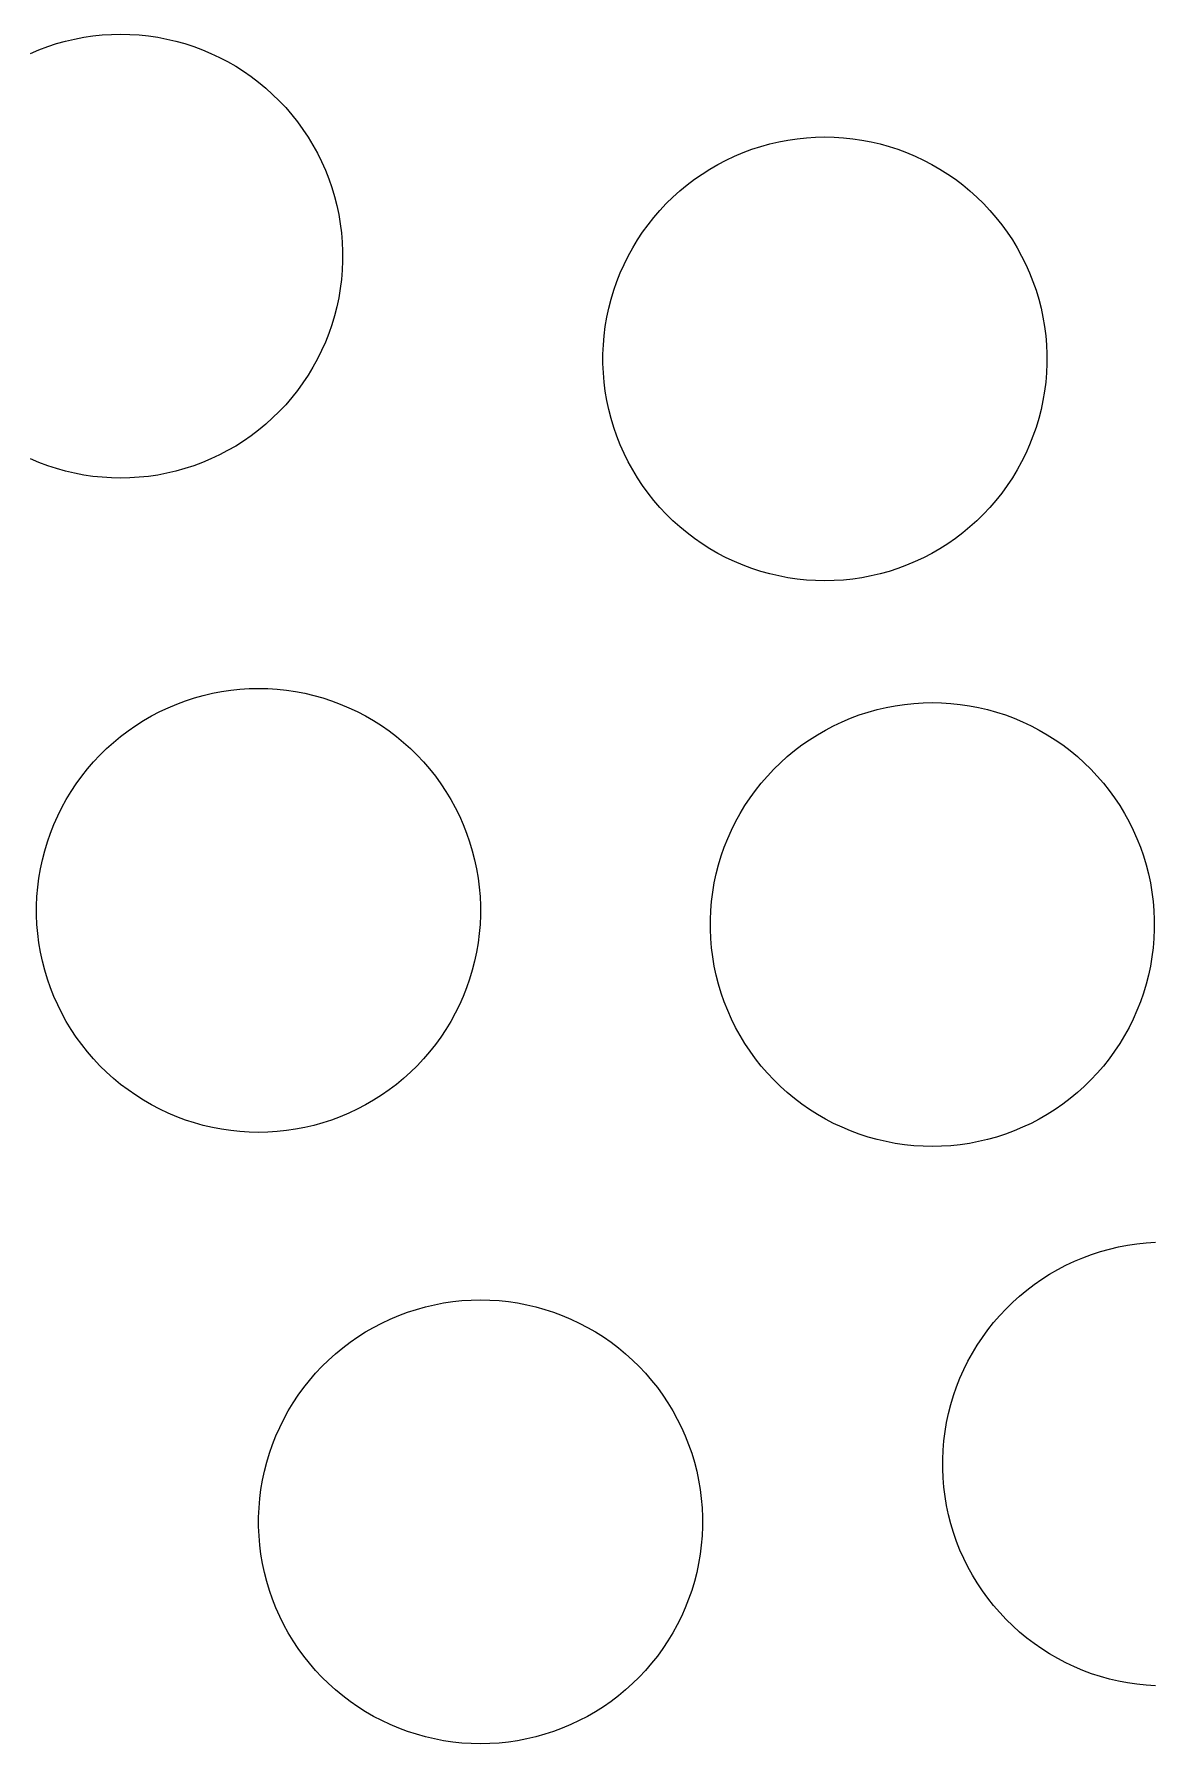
# Model space of a CAD drawing. Header units: metres. Extents: x -102 to 102, y -50 to 50.
# Drawn here: x -56.3 to -48.22, y -18.16 to -5.84 of the extents above; entities that cross this region are included whole.
import ezdxf

# ---------------------------------------------------------------- set-up
doc = ezdxf.new("R2010")
doc.units = ezdxf.units.M

msp = doc.modelspace()

# ---------------------------------------------------------------- linework, layer by layer
for p, q in [((-56.2037, -5.92982), (-56.1399, -5.90912)), ((-56.1399, -5.90912), (-56.0754, -5.8911)), ((-56.0754, -5.8911), (-56.0101, -5.87579)), ((-56.0101, -5.87579), (-55.9443, -5.86324)), ((-55.9443, -5.86324), (-55.878, -5.85344)), ((-55.878, -5.85344), (-55.8114, -5.84644)), ((-55.8114, -5.84644), (-55.7445, -5.84224)), ((-55.7445, -5.84224), (-55.6775, -5.84084)), ((-55.6775, -5.84084), (-55.6105, -5.84224)), ((-55.6105, -5.84224), (-55.5436, -5.84644)), ((-55.5436, -5.84644), (-55.4769, -5.85344)), ((-55.4769, -5.85344), (-55.4107, -5.86324)), ((-55.4107, -5.86324), (-55.3448, -5.87579)), ((-55.3448, -5.87579), (-55.2796, -5.8911)), ((-55.2796, -5.8911), (-55.215, -5.90912)), ((-55.215, -5.90912), (-55.1513, -5.92982)), ((-56.3283, -5.97916), (-56.2665, -5.95319)), ((-56.2665, -5.95319), (-56.2037, -5.92982)), ((-55.1513, -5.92982), (-55.0885, -5.95319)), ((-55.0885, -5.95319), (-55.0267, -5.97916)), ((-55.0267, -5.97916), (-54.9661, -6.00769)), ((-54.9661, -6.00769), (-54.9067, -6.03874)), ((-54.9067, -6.03874), (-54.8486, -6.07225)), ((-54.8486, -6.07225), (-54.7921, -6.10815)), ((-54.7921, -6.10815), (-54.737, -6.14641)), ((-54.737, -6.14641), (-54.6836, -6.18692)), ((-54.6836, -6.18692), (-54.632, -6.22964)), ((-54.632, -6.22964), (-54.5822, -6.27448)), ((-54.5822, -6.27448), (-54.5343, -6.32137)), ((-54.5343, -6.32137), (-54.4884, -6.37022)), ((-54.4884, -6.37022), (-54.4447, -6.42094)), ((-54.4447, -6.42094), (-54.403, -6.47346)), ((-54.403, -6.47346), (-54.3636, -6.52769)), ((-54.3636, -6.52769), (-54.3266, -6.58351)), ((-54.3266, -6.58351), (-54.2918, -6.64082)), ((-54.2918, -6.64082), (-54.2596, -6.69955)), ((-51.1277, -6.67033), (-51.064, -6.64961)), ((-51.064, -6.64961), (-50.9995, -6.63159)), ((-50.9995, -6.63159), (-50.9342, -6.6163)), ((-50.9342, -6.6163), (-50.8684, -6.60374)), ((-50.8684, -6.60374), (-50.8021, -6.59395)), ((-50.8021, -6.59395), (-50.7354, -6.58694)), ((-50.7354, -6.58694), (-50.6685, -6.58273)), ((-50.6685, -6.58273), (-50.6015, -6.58133)), ((-50.6015, -6.58133), (-50.5345, -6.58273)), ((-50.5345, -6.58273), (-50.4677, -6.58694)), ((-50.4677, -6.58694), (-50.401, -6.59395)), ((-50.401, -6.59395), (-50.3347, -6.60374)), ((-50.3347, -6.60374), (-50.2689, -6.6163)), ((-50.2689, -6.6163), (-50.2036, -6.63159)), ((-50.2036, -6.63159), (-50.1391, -6.64961)), ((-50.1391, -6.64961), (-50.0754, -6.67033)), ((-54.2596, -6.69955), (-54.2298, -6.75958)), ((-54.2298, -6.75958), (-54.2025, -6.8208)), ((-51.3723, -6.77924), (-51.313, -6.7482)), ((-51.313, -6.7482), (-51.2523, -6.71967)), ((-51.2523, -6.71967), (-51.1906, -6.6937)), ((-51.1906, -6.6937), (-51.1277, -6.67033)), ((-50.0754, -6.67033), (-50.0125, -6.6937)), ((-50.0125, -6.6937), (-49.9508, -6.71967)), ((-49.9508, -6.71967), (-49.8901, -6.7482)), ((-49.8901, -6.7482), (-49.8307, -6.77924)), ((-54.2025, -6.8208), (-54.1778, -6.88312)), ((-54.1778, -6.88312), (-54.1558, -6.9464)), ((-51.5954, -6.92743), (-51.542, -6.8869)), ((-51.542, -6.8869), (-51.487, -6.84866)), ((-51.487, -6.84866), (-51.4304, -6.81274)), ((-51.4304, -6.81274), (-51.3723, -6.77924)), ((-49.8307, -6.77924), (-49.7727, -6.81274)), ((-49.7727, -6.81274), (-49.7161, -6.84866)), ((-49.7161, -6.84866), (-49.6611, -6.8869)), ((-49.6611, -6.8869), (-49.6077, -6.92743)), ((-54.1558, -6.9464), (-54.1364, -7.01056)), ((-54.1364, -7.01056), (-54.1198, -7.07547)), ((-51.7447, -7.06187), (-51.6968, -7.01498)), ((-51.6968, -7.01498), (-51.647, -6.97014)), ((-51.647, -6.97014), (-51.5954, -6.92743)), ((-49.6077, -6.92743), (-49.5561, -6.97014)), ((-49.5561, -6.97014), (-49.5063, -7.01498)), ((-49.5063, -7.01498), (-49.4584, -7.06187)), ((-54.1198, -7.07547), (-54.1058, -7.14102)), ((-54.1058, -7.14102), (-54.0947, -7.20709)), ((-51.8344, -7.16145), (-51.7906, -7.11072)), ((-51.7906, -7.11072), (-51.7447, -7.06187)), ((-49.4584, -7.06187), (-49.4125, -7.11072)), ((-49.4125, -7.11072), (-49.3687, -7.16145)), ((-54.0947, -7.20709), (-54.0862, -7.27359)), ((-51.9525, -7.32401), (-51.9154, -7.26819)), ((-51.9154, -7.26819), (-51.876, -7.21397)), ((-51.876, -7.21397), (-51.8344, -7.16145)), ((-49.3687, -7.16145), (-49.3271, -7.21397)), ((-49.3271, -7.21397), (-49.2877, -7.26819)), ((-49.2877, -7.26819), (-49.2506, -7.32401)), ((-54.0862, -7.27359), (-54.0806, -7.34036)), ((-54.0806, -7.34036), (-54.0778, -7.40732)), ((-52.0195, -7.44006), (-51.9872, -7.38133)), ((-51.9872, -7.38133), (-51.9525, -7.32401)), ((-49.2506, -7.32401), (-49.2159, -7.38133)), ((-49.2159, -7.38133), (-49.1836, -7.44006)), ((-54.0778, -7.47433), (-54.0806, -7.54129)), ((-54.0778, -7.40732), (-54.0778, -7.47433)), ((-52.0765, -7.56131), (-52.0493, -7.50009)), ((-52.0493, -7.50009), (-52.0195, -7.44006)), ((-49.1836, -7.44006), (-49.1538, -7.50009)), ((-49.1538, -7.50009), (-49.1266, -7.56131)), ((-54.0862, -7.60808), (-54.0947, -7.67456)), ((-54.0806, -7.54129), (-54.0862, -7.60808)), ((-52.1232, -7.6869), (-52.1012, -7.62361)), ((-52.1012, -7.62361), (-52.0765, -7.56131)), ((-49.1266, -7.56131), (-49.1019, -7.62361)), ((-49.1019, -7.62361), (-49.0798, -7.6869)), ((-54.1058, -7.74065), (-54.1198, -7.8062)), ((-54.0947, -7.67456), (-54.1058, -7.74065)), ((-52.1593, -7.81596), (-52.1426, -7.75105)), ((-52.1426, -7.75105), (-52.1232, -7.6869)), ((-49.0798, -7.6869), (-49.0605, -7.75105)), ((-49.0605, -7.75105), (-49.0438, -7.81596)), ((-54.1364, -7.87111), (-54.1558, -7.93526)), ((-54.1198, -7.8062), (-54.1364, -7.87111)), ((-52.1844, -7.9476), (-52.1732, -7.88152)), ((-52.1732, -7.88152), (-52.1593, -7.81596)), ((-49.0438, -7.81596), (-49.0299, -7.88152)), ((-49.0299, -7.88152), (-49.0187, -7.9476)), ((-54.1778, -7.99855), (-54.2025, -8.06085)), ((-54.1558, -7.93526), (-54.1778, -7.99855)), ((-52.1928, -8.01408), (-52.1844, -7.9476)), ((-49.0187, -7.9476), (-49.0103, -8.01408)), ((-54.2298, -8.12207), (-54.2596, -8.1821)), ((-54.2025, -8.06085), (-54.2298, -8.12207)), ((-52.2012, -8.14783), (-52.1984, -8.08087)), ((-52.1984, -8.08087), (-52.1928, -8.01408)), ((-49.0103, -8.01408), (-49.0047, -8.08087)), ((-49.0047, -8.08087), (-49.0019, -8.14783)), ((-54.2918, -8.24083), (-54.3266, -8.29816)), ((-54.2596, -8.1821), (-54.2918, -8.24083)), ((-52.2012, -8.21484), (-52.2012, -8.14783)), ((-52.1984, -8.2818), (-52.2012, -8.21484)), ((-49.0019, -8.21484), (-49.0047, -8.2818)), ((-49.0019, -8.14783), (-49.0019, -8.21484)), ((-54.3636, -8.35397), (-54.403, -8.40819)), ((-54.3266, -8.29816), (-54.3636, -8.35397)), ((-52.1928, -8.34857), (-52.1984, -8.2818)), ((-52.1844, -8.41507), (-52.1928, -8.34857)), ((-49.0103, -8.34857), (-49.0187, -8.41507)), ((-49.0047, -8.2818), (-49.0103, -8.34857)), ((-54.4447, -8.46071), (-54.4884, -8.51144)), ((-54.403, -8.40819), (-54.4447, -8.46071)), ((-52.1732, -8.48114), (-52.1844, -8.41507)), ((-52.1593, -8.54669), (-52.1732, -8.48114)), ((-49.0299, -8.48114), (-49.0438, -8.54669)), ((-49.0187, -8.41507), (-49.0299, -8.48114)), ((-54.5822, -8.60718), (-54.632, -8.65202)), ((-54.5343, -8.56029), (-54.5822, -8.60718)), ((-54.4884, -8.51144), (-54.5343, -8.56029)), ((-52.1426, -8.6116), (-52.1593, -8.54669)), ((-52.1232, -8.67575), (-52.1426, -8.6116)), ((-49.0605, -8.6116), (-49.0798, -8.67575)), ((-49.0438, -8.54669), (-49.0605, -8.6116)), ((-54.737, -8.73526), (-54.7921, -8.7735)), ((-54.6836, -8.69473), (-54.737, -8.73526)), ((-54.632, -8.65202), (-54.6836, -8.69473)), ((-52.1012, -8.73904), (-52.1232, -8.67575)), ((-52.0765, -8.80136), (-52.1012, -8.73904)), ((-49.1019, -8.73904), (-49.1266, -8.80136)), ((-49.0798, -8.67575), (-49.1019, -8.73904)), ((-54.9067, -8.84293), (-54.9661, -8.87396)), ((-54.8486, -8.80942), (-54.9067, -8.84293)), ((-54.7921, -8.7735), (-54.8486, -8.80942)), ((-52.0493, -8.86258), (-52.0765, -8.80136)), ((-52.0195, -8.92261), (-52.0493, -8.86258)), ((-49.1538, -8.86258), (-49.1836, -8.92261)), ((-49.1266, -8.80136), (-49.1538, -8.86258)), ((-56.2665, -8.92847), (-56.3283, -8.9025)), ((-56.2037, -8.95183), (-56.2665, -8.92847)), ((-56.1399, -8.97253), (-56.2037, -8.95183)), ((-56.0754, -8.99057), (-56.1399, -8.97253)), ((-56.0101, -9.00586), (-56.0754, -8.99057)), ((-55.2796, -8.99057), (-55.3448, -9.00586)), ((-55.215, -8.97253), (-55.2796, -8.99057)), ((-55.1513, -8.95183), (-55.215, -8.97253)), ((-55.0885, -8.92847), (-55.1513, -8.95183)), ((-55.0267, -8.9025), (-55.0885, -8.92847)), ((-54.9661, -8.87396), (-55.0267, -8.9025)), ((-51.9872, -8.98134), (-52.0195, -8.92261)), ((-51.9525, -9.03865), (-51.9872, -8.98134)), ((-49.2159, -8.98134), (-49.2506, -9.03865)), ((-49.1836, -8.92261), (-49.2159, -8.98134)), ((-55.9443, -9.01842), (-56.0101, -9.00586)), ((-55.878, -9.02821), (-55.9443, -9.01842)), ((-55.8114, -9.03522), (-55.878, -9.02821)), ((-55.7445, -9.03943), (-55.8114, -9.03522)), ((-55.6775, -9.04083), (-55.7445, -9.03943)), ((-55.6105, -9.03943), (-55.6775, -9.04083)), ((-55.5436, -9.03522), (-55.6105, -9.03943)), ((-55.4769, -9.02821), (-55.5436, -9.03522)), ((-55.4107, -9.01842), (-55.4769, -9.02821)), ((-55.3448, -9.00586), (-55.4107, -9.01842)), ((-51.9154, -9.09447), (-51.9525, -9.03865)), ((-51.876, -9.1487), (-51.9154, -9.09447)), ((-49.2877, -9.09447), (-49.3271, -9.1487)), ((-49.2506, -9.03865), (-49.2877, -9.09447)), ((-51.8344, -9.2012), (-51.876, -9.1487)), ((-51.7906, -9.25194), (-51.8344, -9.2012)), ((-49.3687, -9.2012), (-49.4125, -9.25194)), ((-49.3271, -9.1487), (-49.3687, -9.2012)), ((-51.7447, -9.3008), (-51.7906, -9.25194)), ((-51.6968, -9.34769), (-51.7447, -9.3008)), ((-51.647, -9.39252), (-51.6968, -9.34769)), ((-49.5063, -9.34769), (-49.5561, -9.39252)), ((-49.4584, -9.3008), (-49.5063, -9.34769)), ((-49.4125, -9.25194), (-49.4584, -9.3008)), ((-51.5954, -9.43524), (-51.647, -9.39252)), ((-51.542, -9.47575), (-51.5954, -9.43524)), ((-51.487, -9.51401), (-51.542, -9.47575)), ((-49.6611, -9.47575), (-49.7161, -9.51401)), ((-49.6077, -9.43524), (-49.6611, -9.47575)), ((-49.5561, -9.39252), (-49.6077, -9.43524)), ((-51.4304, -9.54991), (-51.487, -9.51401)), ((-51.3723, -9.58342), (-51.4304, -9.54991)), ((-51.313, -9.61447), (-51.3723, -9.58342)), ((-49.8307, -9.58342), (-49.8901, -9.61447)), ((-49.7727, -9.54991), (-49.8307, -9.58342)), ((-49.7161, -9.51401), (-49.7727, -9.54991)), ((-51.2523, -9.64301), (-51.313, -9.61447)), ((-51.1906, -9.66898), (-51.2523, -9.64301)), ((-51.1277, -9.69234), (-51.1906, -9.66898)), ((-51.064, -9.71304), (-51.1277, -9.69234)), ((-50.9995, -9.73106), (-51.064, -9.71304)), ((-50.9342, -9.74637), (-50.9995, -9.73106)), ((-50.2036, -9.73106), (-50.2689, -9.74637)), ((-50.1391, -9.71304), (-50.2036, -9.73106)), ((-50.0754, -9.69234), (-50.1391, -9.71304)), ((-50.0125, -9.66898), (-50.0754, -9.69234)), ((-49.9508, -9.64301), (-50.0125, -9.66898)), ((-49.8901, -9.61447), (-49.9508, -9.64301)), ((-50.8684, -9.75893), (-50.9342, -9.74637)), ((-50.8021, -9.76871), (-50.8684, -9.75893)), ((-50.7354, -9.77573), (-50.8021, -9.76871)), ((-50.6685, -9.77992), (-50.7354, -9.77573)), ((-50.6015, -9.78133), (-50.6685, -9.77992)), ((-50.5345, -9.77992), (-50.6015, -9.78133)), ((-50.4677, -9.77573), (-50.5345, -9.77992)), ((-50.401, -9.76871), (-50.4677, -9.77573)), ((-50.3347, -9.75893), (-50.401, -9.76871)), ((-50.2689, -9.74637), (-50.3347, -9.75893)), ((-55.082, -10.6075), (-55.0167, -10.5922)), ((-55.0167, -10.5922), (-54.9509, -10.5796)), ((-54.9509, -10.5796), (-54.8846, -10.5698)), ((-54.8846, -10.5698), (-54.8179, -10.5628)), ((-54.8179, -10.5628), (-54.7511, -10.5586)), ((-54.7511, -10.5586), (-54.6841, -10.5572)), ((-54.6841, -10.5572), (-54.6171, -10.5586)), ((-54.6171, -10.5586), (-54.5502, -10.5628)), ((-54.5502, -10.5628), (-54.4835, -10.5698)), ((-54.4835, -10.5698), (-54.4172, -10.5796)), ((-54.4172, -10.5796), (-54.3514, -10.5922)), ((-54.3514, -10.5922), (-54.2861, -10.6075)), ((-55.3955, -10.7241), (-55.3348, -10.6956)), ((-55.3348, -10.6956), (-55.2731, -10.6696)), ((-55.2731, -10.6696), (-55.2103, -10.6462)), ((-55.2103, -10.6462), (-55.1465, -10.6255)), ((-55.1465, -10.6255), (-55.082, -10.6075)), ((-54.2861, -10.6075), (-54.2216, -10.6255)), ((-54.2216, -10.6255), (-54.1579, -10.6462)), ((-54.1579, -10.6462), (-54.0951, -10.6696)), ((-54.0951, -10.6696), (-54.0333, -10.6956)), ((-54.0333, -10.6956), (-53.9726, -10.7241)), ((-50.2898, -10.7272), (-50.2253, -10.7092)), ((-50.2253, -10.7092), (-50.16, -10.6939)), ((-50.16, -10.6939), (-50.0942, -10.6814)), ((-50.0942, -10.6814), (-50.0279, -10.6716)), ((-50.0279, -10.6716), (-49.9613, -10.6646)), ((-49.9613, -10.6646), (-49.8944, -10.6604)), ((-49.8944, -10.6604), (-49.8274, -10.659)), ((-49.8274, -10.659), (-49.7604, -10.6604)), ((-49.7604, -10.6604), (-49.6935, -10.6646)), ((-49.6935, -10.6646), (-49.6269, -10.6716)), ((-49.6269, -10.6716), (-49.5606, -10.6814)), ((-49.5606, -10.6814), (-49.4947, -10.6939)), ((-49.4947, -10.6939), (-49.4295, -10.7092)), ((-49.4295, -10.7092), (-49.3649, -10.7272)), ((-55.6245, -10.8628), (-55.5695, -10.8246)), ((-55.5695, -10.8246), (-55.5129, -10.7886)), ((-55.5129, -10.7886), (-55.4549, -10.7551)), ((-55.4549, -10.7551), (-55.3955, -10.7241)), ((-53.9726, -10.7241), (-53.9133, -10.7551)), ((-53.9133, -10.7551), (-53.8552, -10.7886)), ((-53.8552, -10.7886), (-53.7986, -10.8246)), ((-53.7986, -10.8246), (-53.7436, -10.8628)), ((-50.5982, -10.8569), (-50.5388, -10.8258)), ((-50.5388, -10.8258), (-50.4782, -10.7973)), ((-50.4782, -10.7973), (-50.4164, -10.7713)), ((-50.4164, -10.7713), (-50.3536, -10.748)), ((-50.3536, -10.748), (-50.2898, -10.7272)), ((-49.3649, -10.7272), (-49.3012, -10.748)), ((-49.3012, -10.748), (-49.2384, -10.7713)), ((-49.2384, -10.7713), (-49.1766, -10.7973)), ((-49.1766, -10.7973), (-49.116, -10.8258)), ((-49.116, -10.8258), (-49.0566, -10.8569)), ((-55.7793, -10.9909), (-55.7295, -10.946)), ((-55.7295, -10.946), (-55.6779, -10.9033)), ((-55.6779, -10.9033), (-55.6245, -10.8628)), ((-53.7436, -10.8628), (-53.6902, -10.9033)), ((-53.6902, -10.9033), (-53.6386, -10.946)), ((-53.6386, -10.946), (-53.5888, -10.9909)), ((-50.8212, -11.0051), (-50.7679, -10.9645)), ((-50.7679, -10.9645), (-50.7128, -10.9263)), ((-50.7128, -10.9263), (-50.6562, -10.8904)), ((-50.6562, -10.8904), (-50.5982, -10.8569)), ((-49.0566, -10.8569), (-48.9986, -10.8904)), ((-48.9986, -10.8904), (-48.942, -10.9263)), ((-48.942, -10.9263), (-48.8869, -10.9645)), ((-48.8869, -10.9645), (-48.8336, -11.0051)), ((-55.9169, -11.1373), (-55.8731, -11.0866)), ((-55.8731, -11.0866), (-55.8272, -11.0378)), ((-55.8272, -11.0378), (-55.7793, -10.9909)), ((-53.5888, -10.9909), (-53.5409, -11.0378)), ((-53.5409, -11.0378), (-53.495, -11.0866)), ((-53.495, -11.0866), (-53.4512, -11.1373)), ((-50.9227, -11.0926), (-50.8729, -11.0478)), ((-50.8729, -11.0478), (-50.8212, -11.0051)), ((-48.8336, -11.0051), (-48.7819, -11.0478)), ((-48.7819, -11.0478), (-48.7321, -11.0926)), ((-55.9979, -11.2441), (-55.9585, -11.1899)), ((-55.9585, -11.1899), (-55.9169, -11.1373)), ((-53.4512, -11.1373), (-53.4096, -11.1899)), ((-53.4096, -11.1899), (-53.3702, -11.2441)), ((-51.0602, -11.2391), (-51.0164, -11.1884)), ((-51.0164, -11.1884), (-50.9706, -11.1395)), ((-50.9706, -11.1395), (-50.9227, -11.0926)), ((-48.7321, -11.0926), (-48.6842, -11.1395)), ((-48.6842, -11.1395), (-48.6384, -11.1884)), ((-48.6384, -11.1884), (-48.5946, -11.2391)), ((-56.0697, -11.3572), (-56.035, -11.2999)), ((-56.035, -11.2999), (-55.9979, -11.2441)), ((-53.3702, -11.2441), (-53.3331, -11.2999)), ((-53.3331, -11.2999), (-53.2984, -11.3572)), ((-51.1412, -11.3458), (-51.1018, -11.2916)), ((-51.1018, -11.2916), (-51.0602, -11.2391)), ((-48.5946, -11.2391), (-48.5529, -11.2916)), ((-48.5529, -11.2916), (-48.5135, -11.3458)), ((-56.1318, -11.476), (-56.102, -11.416)), ((-56.102, -11.416), (-56.0697, -11.3572)), ((-53.2984, -11.3572), (-53.2661, -11.416)), ((-53.2661, -11.416), (-53.2363, -11.476)), ((-51.2453, -11.5177), (-51.213, -11.459)), ((-51.213, -11.459), (-51.1783, -11.4016)), ((-51.1783, -11.4016), (-51.1412, -11.3458)), ((-48.5135, -11.3458), (-48.4765, -11.4016)), ((-48.4765, -11.4016), (-48.4417, -11.459)), ((-48.4417, -11.459), (-48.4095, -11.5177)), ((-56.1837, -11.5995), (-56.159, -11.5372)), ((-56.159, -11.5372), (-56.1318, -11.476)), ((-53.2363, -11.476), (-53.2091, -11.5372)), ((-53.2091, -11.5372), (-53.1844, -11.5995)), ((-51.3024, -11.6389), (-51.2751, -11.5777)), ((-51.2751, -11.5777), (-51.2453, -11.5177)), ((-48.4095, -11.5177), (-48.3797, -11.5777)), ((-48.3797, -11.5777), (-48.3524, -11.6389)), ((-56.2251, -11.727), (-56.2057, -11.6628)), ((-56.2057, -11.6628), (-56.1837, -11.5995)), ((-53.1844, -11.5995), (-53.1624, -11.6628)), ((-53.1624, -11.6628), (-53.143, -11.727)), ((-51.3491, -11.7645), (-51.327, -11.7012)), ((-51.327, -11.7012), (-51.3024, -11.6389)), ((-48.3524, -11.6389), (-48.3277, -11.7012)), ((-48.3277, -11.7012), (-48.3057, -11.7645)), ((-56.2557, -11.8574), (-56.2418, -11.7919)), ((-56.2418, -11.7919), (-56.2251, -11.727)), ((-53.143, -11.727), (-53.1263, -11.7919)), ((-53.1263, -11.7919), (-53.1124, -11.8574)), ((-51.3851, -11.8936), (-51.3685, -11.8287)), ((-51.3685, -11.8287), (-51.3491, -11.7645)), ((-48.3057, -11.7645), (-48.2863, -11.8287)), ((-48.2863, -11.8287), (-48.2697, -11.8936)), ((-56.2753, -11.99), (-56.2669, -11.9235)), ((-56.2669, -11.9235), (-56.2557, -11.8574)), ((-53.1124, -11.8574), (-53.1012, -11.9235)), ((-53.1012, -11.9235), (-53.0928, -11.99)), ((-51.399, -11.9592), (-51.3851, -11.8936)), ((-48.2697, -11.8936), (-48.2557, -11.9592)), ((-56.2837, -12.1237), (-56.2809, -12.0568)), ((-56.2809, -12.0568), (-56.2753, -11.99)), ((-53.0928, -11.99), (-53.0872, -12.0568)), ((-53.0872, -12.0568), (-53.0844, -12.1237)), ((-51.4186, -12.0917), (-51.4102, -12.0252)), ((-51.4102, -12.0252), (-51.399, -11.9592)), ((-48.2557, -11.9592), (-48.2446, -12.0252)), ((-48.2446, -12.0252), (-48.2362, -12.0917)), ((-56.2837, -12.1907), (-56.2837, -12.1237)), ((-56.2809, -12.2577), (-56.2837, -12.1907)), ((-53.0844, -12.1907), (-53.0872, -12.2577)), ((-53.0844, -12.1237), (-53.0844, -12.1907)), ((-51.427, -12.2254), (-51.4242, -12.1585)), ((-51.4242, -12.1585), (-51.4186, -12.0917)), ((-48.2362, -12.0917), (-48.2305, -12.1585)), ((-48.2305, -12.1585), (-48.2277, -12.2254)), ((-56.2753, -12.3245), (-56.2809, -12.2577)), ((-53.0872, -12.2577), (-53.0928, -12.3245)), ((-51.427, -12.2925), (-51.427, -12.2254)), ((-51.4242, -12.3594), (-51.427, -12.2925)), ((-48.2277, -12.2925), (-48.2305, -12.3594)), ((-48.2277, -12.2254), (-48.2277, -12.2925)), ((-56.2669, -12.391), (-56.2753, -12.3245)), ((-56.2557, -12.457), (-56.2669, -12.391)), ((-53.1012, -12.391), (-53.1124, -12.457)), ((-53.0928, -12.3245), (-53.1012, -12.391)), ((-51.4186, -12.4262), (-51.4242, -12.3594)), ((-51.4102, -12.4927), (-51.4186, -12.4262)), ((-48.2362, -12.4262), (-48.2446, -12.4927)), ((-48.2305, -12.3594), (-48.2362, -12.4262)), ((-56.2418, -12.5226), (-56.2557, -12.457)), ((-56.2251, -12.5875), (-56.2418, -12.5226)), ((-53.1263, -12.5226), (-53.143, -12.5875)), ((-53.1124, -12.457), (-53.1263, -12.5226)), ((-51.399, -12.5588), (-51.4102, -12.4927)), ((-51.3851, -12.6243), (-51.399, -12.5588)), ((-48.2557, -12.5588), (-48.2697, -12.6243)), ((-48.2446, -12.4927), (-48.2557, -12.5588)), ((-56.2057, -12.6517), (-56.2251, -12.5875)), ((-56.1837, -12.7149), (-56.2057, -12.6517)), ((-53.1624, -12.6517), (-53.1844, -12.7149)), ((-53.143, -12.5875), (-53.1624, -12.6517)), ((-51.3685, -12.6892), (-51.3851, -12.6243)), ((-51.3491, -12.7534), (-51.3685, -12.6892)), ((-48.2863, -12.6892), (-48.3057, -12.7534)), ((-48.2697, -12.6243), (-48.2863, -12.6892)), ((-56.159, -12.7773), (-56.1837, -12.7149)), ((-56.1318, -12.8385), (-56.159, -12.7773)), ((-53.2091, -12.7773), (-53.2363, -12.8385)), ((-53.1844, -12.7149), (-53.2091, -12.7773)), ((-51.327, -12.8167), (-51.3491, -12.7534)), ((-51.3024, -12.879), (-51.327, -12.8167)), ((-48.3277, -12.8167), (-48.3524, -12.879)), ((-48.3057, -12.7534), (-48.3277, -12.8167)), ((-56.102, -12.8985), (-56.1318, -12.8385)), ((-56.0697, -12.9572), (-56.102, -12.8985)), ((-53.2661, -12.8985), (-53.2984, -12.9572)), ((-53.2363, -12.8385), (-53.2661, -12.8985)), ((-51.2751, -12.9402), (-51.3024, -12.879)), ((-48.3524, -12.879), (-48.3797, -12.9402)), ((-56.035, -13.0145), (-56.0697, -12.9572)), ((-55.9979, -13.0704), (-56.035, -13.0145)), ((-53.3331, -13.0145), (-53.3702, -13.0704)), ((-53.2984, -12.9572), (-53.3331, -13.0145)), ((-51.2453, -13.0002), (-51.2751, -12.9402)), ((-51.213, -13.059), (-51.2453, -13.0002)), ((-51.1783, -13.1163), (-51.213, -13.059)), ((-48.4417, -13.059), (-48.4765, -13.1163)), ((-48.4095, -13.0002), (-48.4417, -13.059)), ((-48.3797, -12.9402), (-48.4095, -13.0002)), ((-55.9585, -13.1246), (-55.9979, -13.0704)), ((-55.9169, -13.1771), (-55.9585, -13.1246)), ((-55.8731, -13.2278), (-55.9169, -13.1771)), ((-53.4512, -13.1771), (-53.495, -13.2278)), ((-53.4096, -13.1246), (-53.4512, -13.1771)), ((-53.3702, -13.0704), (-53.4096, -13.1246)), ((-51.1412, -13.1721), (-51.1783, -13.1163)), ((-51.1018, -13.2263), (-51.1412, -13.1721)), ((-48.5135, -13.1721), (-48.5529, -13.2263)), ((-48.4765, -13.1163), (-48.5135, -13.1721)), ((-55.8272, -13.2767), (-55.8731, -13.2278)), ((-55.7793, -13.3236), (-55.8272, -13.2767)), ((-53.5409, -13.2767), (-53.5888, -13.3236)), ((-53.495, -13.2278), (-53.5409, -13.2767)), ((-51.0602, -13.2788), (-51.1018, -13.2263)), ((-51.0164, -13.3296), (-51.0602, -13.2788)), ((-48.5946, -13.2788), (-48.6384, -13.3296)), ((-48.5529, -13.2263), (-48.5946, -13.2788)), ((-55.7295, -13.3684), (-55.7793, -13.3236)), ((-55.6779, -13.4111), (-55.7295, -13.3684)), ((-55.6245, -13.4516), (-55.6779, -13.4111)), ((-53.6902, -13.4111), (-53.7436, -13.4516)), ((-53.6386, -13.3684), (-53.6902, -13.4111)), ((-53.5888, -13.3236), (-53.6386, -13.3684)), ((-50.9706, -13.3784), (-51.0164, -13.3296)), ((-50.9227, -13.4253), (-50.9706, -13.3784)), ((-50.8729, -13.4702), (-50.9227, -13.4253)), ((-48.7321, -13.4253), (-48.7819, -13.4702)), ((-48.6842, -13.3784), (-48.7321, -13.4253)), ((-48.6384, -13.3296), (-48.6842, -13.3784)), ((-55.5695, -13.4899), (-55.6245, -13.4516)), ((-55.5129, -13.5258), (-55.5695, -13.4899)), ((-55.4549, -13.5593), (-55.5129, -13.5258)), ((-53.8552, -13.5258), (-53.9133, -13.5593)), ((-53.7986, -13.4899), (-53.8552, -13.5258)), ((-53.7436, -13.4516), (-53.7986, -13.4899)), ((-50.8212, -13.5129), (-50.8729, -13.4702)), ((-50.7679, -13.5534), (-50.8212, -13.5129)), ((-50.7128, -13.5916), (-50.7679, -13.5534)), ((-48.8869, -13.5534), (-48.942, -13.5916)), ((-48.8336, -13.5129), (-48.8869, -13.5534)), ((-48.7819, -13.4702), (-48.8336, -13.5129)), ((-55.3955, -13.5904), (-55.4549, -13.5593)), ((-55.3348, -13.6189), (-55.3955, -13.5904)), ((-55.2731, -13.6449), (-55.3348, -13.6189)), ((-55.2103, -13.6682), (-55.2731, -13.6449)), ((-55.1465, -13.6889), (-55.2103, -13.6682)), ((-54.1579, -13.6682), (-54.2216, -13.6889)), ((-54.0951, -13.6449), (-54.1579, -13.6682)), ((-54.0333, -13.6189), (-54.0951, -13.6449)), ((-53.9726, -13.5904), (-54.0333, -13.6189)), ((-53.9133, -13.5593), (-53.9726, -13.5904)), ((-50.6562, -13.6275), (-50.7128, -13.5916)), ((-50.5982, -13.661), (-50.6562, -13.6275)), ((-50.5388, -13.6921), (-50.5982, -13.661)), ((-49.0566, -13.661), (-49.116, -13.6921)), ((-48.9986, -13.6275), (-49.0566, -13.661)), ((-48.942, -13.5916), (-48.9986, -13.6275)), ((-55.082, -13.707), (-55.1465, -13.6889)), ((-55.0167, -13.7223), (-55.082, -13.707)), ((-54.9509, -13.7348), (-55.0167, -13.7223)), ((-54.8846, -13.7446), (-54.9509, -13.7348)), ((-54.8179, -13.7516), (-54.8846, -13.7446)), ((-54.7511, -13.7558), (-54.8179, -13.7516)), ((-54.6841, -13.7572), (-54.7511, -13.7558)), ((-54.6171, -13.7558), (-54.6841, -13.7572)), ((-54.5502, -13.7516), (-54.6171, -13.7558)), ((-54.4835, -13.7446), (-54.5502, -13.7516)), ((-54.4172, -13.7348), (-54.4835, -13.7446)), ((-54.3514, -13.7223), (-54.4172, -13.7348)), ((-54.2861, -13.707), (-54.3514, -13.7223)), ((-54.2216, -13.6889), (-54.2861, -13.707)), ((-50.4782, -13.7206), (-50.5388, -13.6921)), ((-50.4164, -13.7466), (-50.4782, -13.7206)), ((-50.3536, -13.77), (-50.4164, -13.7466)), ((-50.2898, -13.7907), (-50.3536, -13.77)), ((-50.2253, -13.8087), (-50.2898, -13.7907)), ((-49.3649, -13.7907), (-49.4295, -13.8087)), ((-49.3012, -13.77), (-49.3649, -13.7907)), ((-49.2384, -13.7466), (-49.3012, -13.77)), ((-49.1766, -13.7206), (-49.2384, -13.7466)), ((-49.116, -13.6921), (-49.1766, -13.7206)), ((-50.16, -13.824), (-50.2253, -13.8087)), ((-50.0942, -13.8365), (-50.16, -13.824)), ((-50.0279, -13.8463), (-50.0942, -13.8365)), ((-49.9613, -13.8533), (-50.0279, -13.8463)), ((-49.8944, -13.8576), (-49.9613, -13.8533)), ((-49.8274, -13.859), (-49.8944, -13.8576)), ((-49.7604, -13.8576), (-49.8274, -13.859)), ((-49.6935, -13.8533), (-49.7604, -13.8576)), ((-49.6269, -13.8463), (-49.6935, -13.8533)), ((-49.5606, -13.8365), (-49.6269, -13.8463)), ((-49.4947, -13.824), (-49.5606, -13.8365)), ((-49.4295, -13.8087), (-49.4947, -13.824)), ((-48.8038, -14.6864), (-48.742, -14.6604)), ((-48.742, -14.6604), (-48.6792, -14.6371)), ((-48.6792, -14.6371), (-48.6154, -14.6164)), ((-48.6154, -14.6164), (-48.5509, -14.5983)), ((-48.5509, -14.5983), (-48.4857, -14.583)), ((-48.4857, -14.583), (-48.4198, -14.5705)), ((-48.4198, -14.5705), (-48.3535, -14.5607)), ((-48.3535, -14.5607), (-48.2869, -14.5537)), ((-48.2869, -14.5537), (-48.22, -14.5495)), ((-49.0384, -14.8154), (-48.9818, -14.7795)), ((-48.9818, -14.7795), (-48.9238, -14.746)), ((-48.9238, -14.746), (-48.8644, -14.7149)), ((-48.8644, -14.7149), (-48.8038, -14.6864)), ((-49.1985, -14.9369), (-49.1468, -14.8942)), ((-49.1468, -14.8942), (-49.0934, -14.8536)), ((-49.0934, -14.8536), (-49.0384, -14.8154)), ((-53.6098, -15.0536), (-53.5461, -15.0329)), ((-53.5461, -15.0329), (-53.4815, -15.0148)), ((-53.4815, -15.0148), (-53.4163, -14.9995)), ((-53.4163, -14.9995), (-53.3504, -14.987)), ((-53.3504, -14.987), (-53.2841, -14.9772)), ((-53.2841, -14.9772), (-53.2175, -14.9702)), ((-53.2175, -14.9702), (-53.1506, -14.966)), ((-53.1506, -14.966), (-53.0836, -14.9646)), ((-53.0836, -14.9646), (-53.0166, -14.966)), ((-53.0166, -14.966), (-52.9497, -14.9702)), ((-52.9497, -14.9702), (-52.8831, -14.9772)), ((-52.8831, -14.9772), (-52.8168, -14.987)), ((-52.8168, -14.987), (-52.751, -14.9995)), ((-52.751, -14.9995), (-52.6857, -15.0148)), ((-52.6857, -15.0148), (-52.6212, -15.0329)), ((-52.6212, -15.0329), (-52.5574, -15.0536)), ((-49.342, -15.0775), (-49.2961, -15.0286)), ((-49.2961, -15.0286), (-49.2483, -14.9817)), ((-49.2483, -14.9817), (-49.1985, -14.9369)), ((-53.8544, -15.1625), (-53.795, -15.1315)), ((-53.795, -15.1315), (-53.7344, -15.1029)), ((-53.7344, -15.1029), (-53.6726, -15.077)), ((-53.6726, -15.077), (-53.6098, -15.0536)), ((-52.5574, -15.0536), (-52.4946, -15.077)), ((-52.4946, -15.077), (-52.4328, -15.1029)), ((-52.4328, -15.1029), (-52.3722, -15.1315)), ((-52.3722, -15.1315), (-52.3128, -15.1625)), ((-49.4274, -15.1807), (-49.3858, -15.1282)), ((-49.3858, -15.1282), (-49.342, -15.0775)), ((-54.0775, -15.3107), (-54.0241, -15.2702)), ((-54.0241, -15.2702), (-53.969, -15.2319)), ((-53.969, -15.2319), (-53.9125, -15.196)), ((-53.9125, -15.196), (-53.8544, -15.1625)), ((-52.3128, -15.1625), (-52.2548, -15.196)), ((-52.2548, -15.196), (-52.1982, -15.2319)), ((-52.1982, -15.2319), (-52.1432, -15.2702)), ((-52.1432, -15.2702), (-52.0898, -15.3107)), ((-49.5039, -15.2908), (-49.4668, -15.2349)), ((-49.4668, -15.2349), (-49.4274, -15.1807)), ((-54.2268, -15.4451), (-54.1789, -15.3982)), ((-54.1789, -15.3982), (-54.1291, -15.3534)), ((-54.1291, -15.3534), (-54.0775, -15.3107)), ((-52.0898, -15.3107), (-52.0381, -15.3534)), ((-52.0381, -15.3534), (-51.9884, -15.3982)), ((-51.9884, -15.3982), (-51.9405, -15.4451)), ((-49.5709, -15.4068), (-49.5386, -15.3481)), ((-49.5386, -15.3481), (-49.5039, -15.2908)), ((-54.3164, -15.5447), (-54.2726, -15.494)), ((-54.2726, -15.494), (-54.2268, -15.4451)), ((-51.9405, -15.4451), (-51.8946, -15.494)), ((-51.8946, -15.494), (-51.8508, -15.5447)), ((-49.628, -15.528), (-49.6007, -15.4668)), ((-49.6007, -15.4668), (-49.5709, -15.4068)), ((-54.3975, -15.6514), (-54.3581, -15.5972)), ((-54.3581, -15.5972), (-54.3164, -15.5447)), ((-51.8508, -15.5447), (-51.8092, -15.5972)), ((-51.8092, -15.5972), (-51.7698, -15.6514)), ((-49.6747, -15.6536), (-49.6526, -15.5904)), ((-49.6526, -15.5904), (-49.628, -15.528)), ((-54.5015, -15.8233), (-54.4693, -15.7646)), ((-54.4693, -15.7646), (-54.4345, -15.7073)), ((-54.4345, -15.7073), (-54.3975, -15.6514)), ((-51.7698, -15.6514), (-51.7327, -15.7073)), ((-51.7327, -15.7073), (-51.698, -15.7646)), ((-51.698, -15.7646), (-51.6657, -15.8233)), ((-49.7107, -15.7827), (-49.694, -15.7178)), ((-49.694, -15.7178), (-49.6747, -15.6536)), ((-54.5586, -15.9446), (-54.5313, -15.8833)), ((-54.5313, -15.8833), (-54.5015, -15.8233)), ((-51.6657, -15.8233), (-51.6359, -15.8833)), ((-51.6359, -15.8833), (-51.6087, -15.9446)), ((-49.7358, -15.9143), (-49.7247, -15.8483)), ((-49.7247, -15.8483), (-49.7107, -15.7827)), ((-54.6053, -16.0702), (-54.5833, -16.0069)), ((-54.5833, -16.0069), (-54.5586, -15.9446)), ((-51.6087, -15.9446), (-51.584, -16.0069)), ((-51.584, -16.0069), (-51.562, -16.0702)), ((-49.7498, -16.0476), (-49.7442, -15.9808)), ((-49.7442, -15.9808), (-49.7358, -15.9143)), ((-54.6413, -16.1992), (-54.6247, -16.1343)), ((-54.6247, -16.1343), (-54.6053, -16.0702)), ((-51.562, -16.0702), (-51.5426, -16.1343)), ((-51.5426, -16.1343), (-51.5259, -16.1992)), ((-49.7526, -16.1146), (-49.7498, -16.0476)), ((-49.7526, -16.1816), (-49.7526, -16.1146)), ((-54.6665, -16.3309), (-54.6553, -16.2648)), ((-54.6553, -16.2648), (-54.6413, -16.1992)), ((-51.5259, -16.1992), (-51.512, -16.2648)), ((-51.512, -16.2648), (-51.5008, -16.3309)), ((-49.7498, -16.2485), (-49.7526, -16.1816)), ((-49.7442, -16.3153), (-49.7498, -16.2485)), ((-54.6749, -16.3973), (-54.6665, -16.3309)), ((-51.5008, -16.3309), (-51.4924, -16.3973)), ((-49.7358, -16.3818), (-49.7442, -16.3153)), ((-49.7247, -16.4479), (-49.7358, -16.3818)), ((-54.6833, -16.5311), (-54.6805, -16.4641)), ((-54.6805, -16.4641), (-54.6749, -16.3973)), ((-51.4924, -16.3973), (-51.4868, -16.4641)), ((-51.4868, -16.4641), (-51.484, -16.5311)), ((-49.7107, -16.5134), (-49.7247, -16.4479)), ((-49.694, -16.5783), (-49.7107, -16.5134)), ((-54.6833, -16.5981), (-54.6833, -16.5311)), ((-54.6805, -16.6651), (-54.6833, -16.5981)), ((-51.484, -16.5981), (-51.4868, -16.6651)), ((-51.484, -16.5311), (-51.484, -16.5981)), ((-49.6747, -16.6425), (-49.694, -16.5783)), ((-54.6749, -16.7318), (-54.6805, -16.6651)), ((-54.6665, -16.7983), (-54.6749, -16.7318)), ((-51.4924, -16.7318), (-51.5008, -16.7983)), ((-51.4868, -16.6651), (-51.4924, -16.7318)), ((-49.6526, -16.7058), (-49.6747, -16.6425)), ((-49.628, -16.7681), (-49.6526, -16.7058)), ((-54.6553, -16.8644), (-54.6665, -16.7983)), ((-54.6413, -16.9299), (-54.6553, -16.8644)), ((-51.512, -16.8644), (-51.5259, -16.9299)), ((-51.5008, -16.7983), (-51.512, -16.8644)), ((-49.6007, -16.8293), (-49.628, -16.7681)), ((-49.5709, -16.8893), (-49.6007, -16.8293)), ((-54.6247, -16.9949), (-54.6413, -16.9299)), ((-54.6053, -17.059), (-54.6247, -16.9949)), ((-51.5426, -16.9949), (-51.562, -17.059)), ((-51.5259, -16.9299), (-51.5426, -16.9949)), ((-49.5386, -16.9481), (-49.5709, -16.8893)), ((-49.5039, -17.0054), (-49.5386, -16.9481)), ((-49.4668, -17.0612), (-49.5039, -17.0054)), ((-54.5833, -17.1223), (-54.6053, -17.059)), ((-54.5586, -17.1846), (-54.5833, -17.1223)), ((-51.584, -17.1223), (-51.6087, -17.1846)), ((-51.562, -17.059), (-51.584, -17.1223)), ((-49.4274, -17.1154), (-49.4668, -17.0612)), ((-49.3858, -17.168), (-49.4274, -17.1154)), ((-54.5313, -17.2458), (-54.5586, -17.1846)), ((-54.5015, -17.3059), (-54.5313, -17.2458)), ((-51.6359, -17.2458), (-51.6657, -17.3059)), ((-51.6087, -17.1846), (-51.6359, -17.2458)), ((-49.342, -17.2187), (-49.3858, -17.168)), ((-49.2961, -17.2675), (-49.342, -17.2187)), ((-54.4693, -17.3646), (-54.5015, -17.3059)), ((-54.4345, -17.4219), (-54.4693, -17.3646)), ((-51.698, -17.3646), (-51.7327, -17.4219)), ((-51.6657, -17.3059), (-51.698, -17.3646)), ((-49.2483, -17.3144), (-49.2961, -17.2675)), ((-49.1985, -17.3593), (-49.2483, -17.3144)), ((-49.1468, -17.402), (-49.1985, -17.3593)), ((-54.3975, -17.4777), (-54.4345, -17.4219)), ((-54.3581, -17.532), (-54.3975, -17.4777)), ((-51.7698, -17.4777), (-51.8092, -17.532)), ((-51.7327, -17.4219), (-51.7698, -17.4777)), ((-49.0934, -17.4425), (-49.1468, -17.402)), ((-49.0384, -17.4807), (-49.0934, -17.4425)), ((-48.9818, -17.5166), (-49.0384, -17.4807)), ((-54.3164, -17.5845), (-54.3581, -17.532)), ((-54.2726, -17.6352), (-54.3164, -17.5845)), ((-51.8508, -17.5845), (-51.8946, -17.6352)), ((-51.8092, -17.532), (-51.8508, -17.5845)), ((-48.9238, -17.5502), (-48.9818, -17.5166)), ((-48.8644, -17.5812), (-48.9238, -17.5502)), ((-48.8038, -17.6097), (-48.8644, -17.5812)), ((-48.742, -17.6357), (-48.8038, -17.6097)), ((-54.2268, -17.6841), (-54.2726, -17.6352)), ((-54.1789, -17.7309), (-54.2268, -17.6841)), ((-54.1291, -17.7758), (-54.1789, -17.7309)), ((-51.9884, -17.7309), (-52.0381, -17.7758)), ((-51.9405, -17.6841), (-51.9884, -17.7309)), ((-51.8946, -17.6352), (-51.9405, -17.6841)), ((-48.6792, -17.6591), (-48.742, -17.6357)), ((-48.6154, -17.6798), (-48.6792, -17.6591)), ((-48.5509, -17.6978), (-48.6154, -17.6798)), ((-48.4857, -17.7131), (-48.5509, -17.6978)), ((-48.4198, -17.7257), (-48.4857, -17.7131)), ((-48.3535, -17.7355), (-48.4198, -17.7257)), ((-48.2869, -17.7425), (-48.3535, -17.7355)), ((-48.22, -17.7467), (-48.2869, -17.7425)), ((-54.0775, -17.8185), (-54.1291, -17.7758)), ((-54.0241, -17.859), (-54.0775, -17.8185)), ((-53.969, -17.8973), (-54.0241, -17.859)), ((-52.1432, -17.859), (-52.1982, -17.8973)), ((-52.0898, -17.8185), (-52.1432, -17.859)), ((-52.0381, -17.7758), (-52.0898, -17.8185)), ((-53.9125, -17.9332), (-53.969, -17.8973)), ((-53.8544, -17.9667), (-53.9125, -17.9332)), ((-53.795, -17.9977), (-53.8544, -17.9667)), ((-52.3128, -17.9667), (-52.3722, -17.9977)), ((-52.2548, -17.9332), (-52.3128, -17.9667)), ((-52.1982, -17.8973), (-52.2548, -17.9332)), ((-53.7344, -18.0263), (-53.795, -17.9977)), ((-53.6726, -18.0522), (-53.7344, -18.0263)), ((-53.6098, -18.0756), (-53.6726, -18.0522)), ((-53.5461, -18.0963), (-53.6098, -18.0756)), ((-53.4815, -18.1143), (-53.5461, -18.0963)), ((-53.4163, -18.1296), (-53.4815, -18.1143)), ((-52.6857, -18.1143), (-52.751, -18.1296)), ((-52.6212, -18.0963), (-52.6857, -18.1143)), ((-52.5574, -18.0756), (-52.6212, -18.0963)), ((-52.4946, -18.0522), (-52.5574, -18.0756)), ((-52.4328, -18.0263), (-52.4946, -18.0522)), ((-52.3722, -17.9977), (-52.4328, -18.0263)), ((-53.3504, -18.1422), (-53.4163, -18.1296)), ((-53.2841, -18.152), (-53.3504, -18.1422)), ((-53.2175, -18.159), (-53.2841, -18.152)), ((-53.1506, -18.1632), (-53.2175, -18.159)), ((-53.0836, -18.1646), (-53.1506, -18.1632)), ((-53.0166, -18.1632), (-53.0836, -18.1646)), ((-52.9497, -18.159), (-53.0166, -18.1632)), ((-52.8831, -18.152), (-52.9497, -18.159)), ((-52.8168, -18.1422), (-52.8831, -18.152)), ((-52.751, -18.1296), (-52.8168, -18.1422))]:
    msp.add_line(p, q)

doc.saveas('drawing.dxf')
